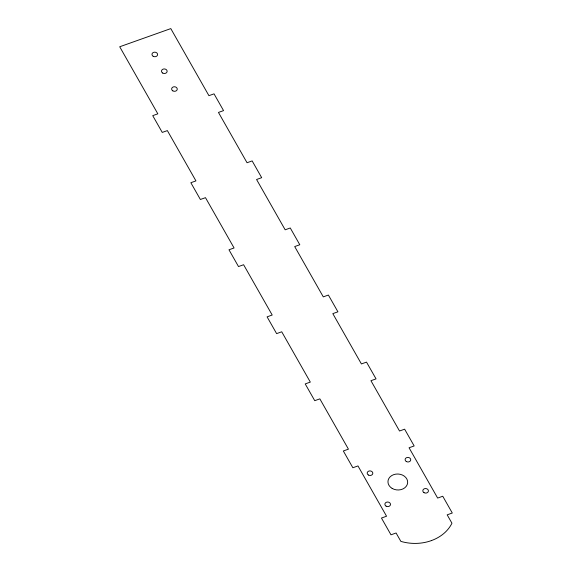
<?xml version="1.0" encoding="UTF-8"?>
<svg xmlns="http://www.w3.org/2000/svg" width="572" height="572" viewBox="0 0 572 572"><rect width="100%" height="100%" fill="white"/><g stroke="black" fill="none" stroke-linecap="round" stroke-linejoin="round"><path stroke-width="0.86" d="M431.359 540.611L431.166 540.683A40.898 33.09 3.7 0 1 400.858 541.384L396.089 532.997L390.983 534.813L381.452 518.046L386.558 516.23L357.972 465.93L352.86 467.746L343.329 450.979L348.441 449.163L319.848 398.863L314.743 400.679L305.212 383.912L310.317 382.096L281.731 331.796L276.619 333.619L267.088 316.852L272.2 315.029L243.608 264.736L238.503 266.552L228.972 249.785L234.077 247.969L205.484 197.669L200.379 199.485L190.848 182.718L195.953 180.902L167.367 130.602L162.255 132.418L152.724 115.651L157.836 113.835L119.712 46.768L170.799 28.6L208.923 95.667L214.028 93.851L223.559 110.618L218.454 112.434L247.04 162.734L252.152 160.918L261.683 177.685L256.571 179.501L285.163 229.801L290.269 227.985L299.8 244.752L294.694 246.568L323.287 296.868L328.392 295.052L337.923 311.819L332.811 313.635L361.404 363.935L366.516 362.119L376.047 378.886L370.935 380.702L399.528 431.002L404.633 429.186L414.164 445.953L409.059 447.769L437.644 498.069L442.757 496.246L452.288 513.012L447.175 514.836L451.944 523.216A40.898 33.09 3.7 0 1 431.359 540.611M368.382 475.017A2.817 2.281 3.7 0 0 372.808 473.444A2.817 2.281 3.7 0 0 368.811 471.085A2.817 2.281 3.7 0 0 368.382 475.017M424.002 492.649A2.817 2.281 3.7 0 0 428.421 491.076A2.817 2.281 3.7 0 0 424.424 488.724A2.817 2.281 3.7 0 0 424.002 492.649M392.149 488.416A9.874 7.987 3.7 0 0 407.636 482.911A9.874 7.987 3.7 0 0 393.636 474.667A9.874 7.987 3.7 0 0 392.149 488.416M386.071 506.134A2.817 2.281 3.7 0 0 390.497 504.561A2.817 2.281 3.7 0 0 386.5 502.209A2.817 2.281 3.7 0 0 386.071 506.134M406.313 461.532A2.817 2.281 3.7 0 0 410.732 459.959A2.817 2.281 3.7 0 0 406.735 457.6A2.817 2.281 3.7 0 0 406.313 461.532M162.705 73.052A2.817 2.281 3.7 0 0 167.124 71.479A2.817 2.281 3.7 0 0 163.127 69.119A2.817 2.281 3.7 0 0 162.705 73.052M172.83 90.862A2.817 2.281 3.7 0 0 177.249 89.289A2.817 2.281 3.7 0 0 173.252 86.937A2.817 2.281 3.7 0 0 172.83 90.862M153.174 56.285A2.817 2.281 3.7 0 0 157.593 54.712A2.817 2.281 3.7 0 0 153.596 52.352A2.817 2.281 3.7 0 0 153.174 56.285"/></g></svg>
